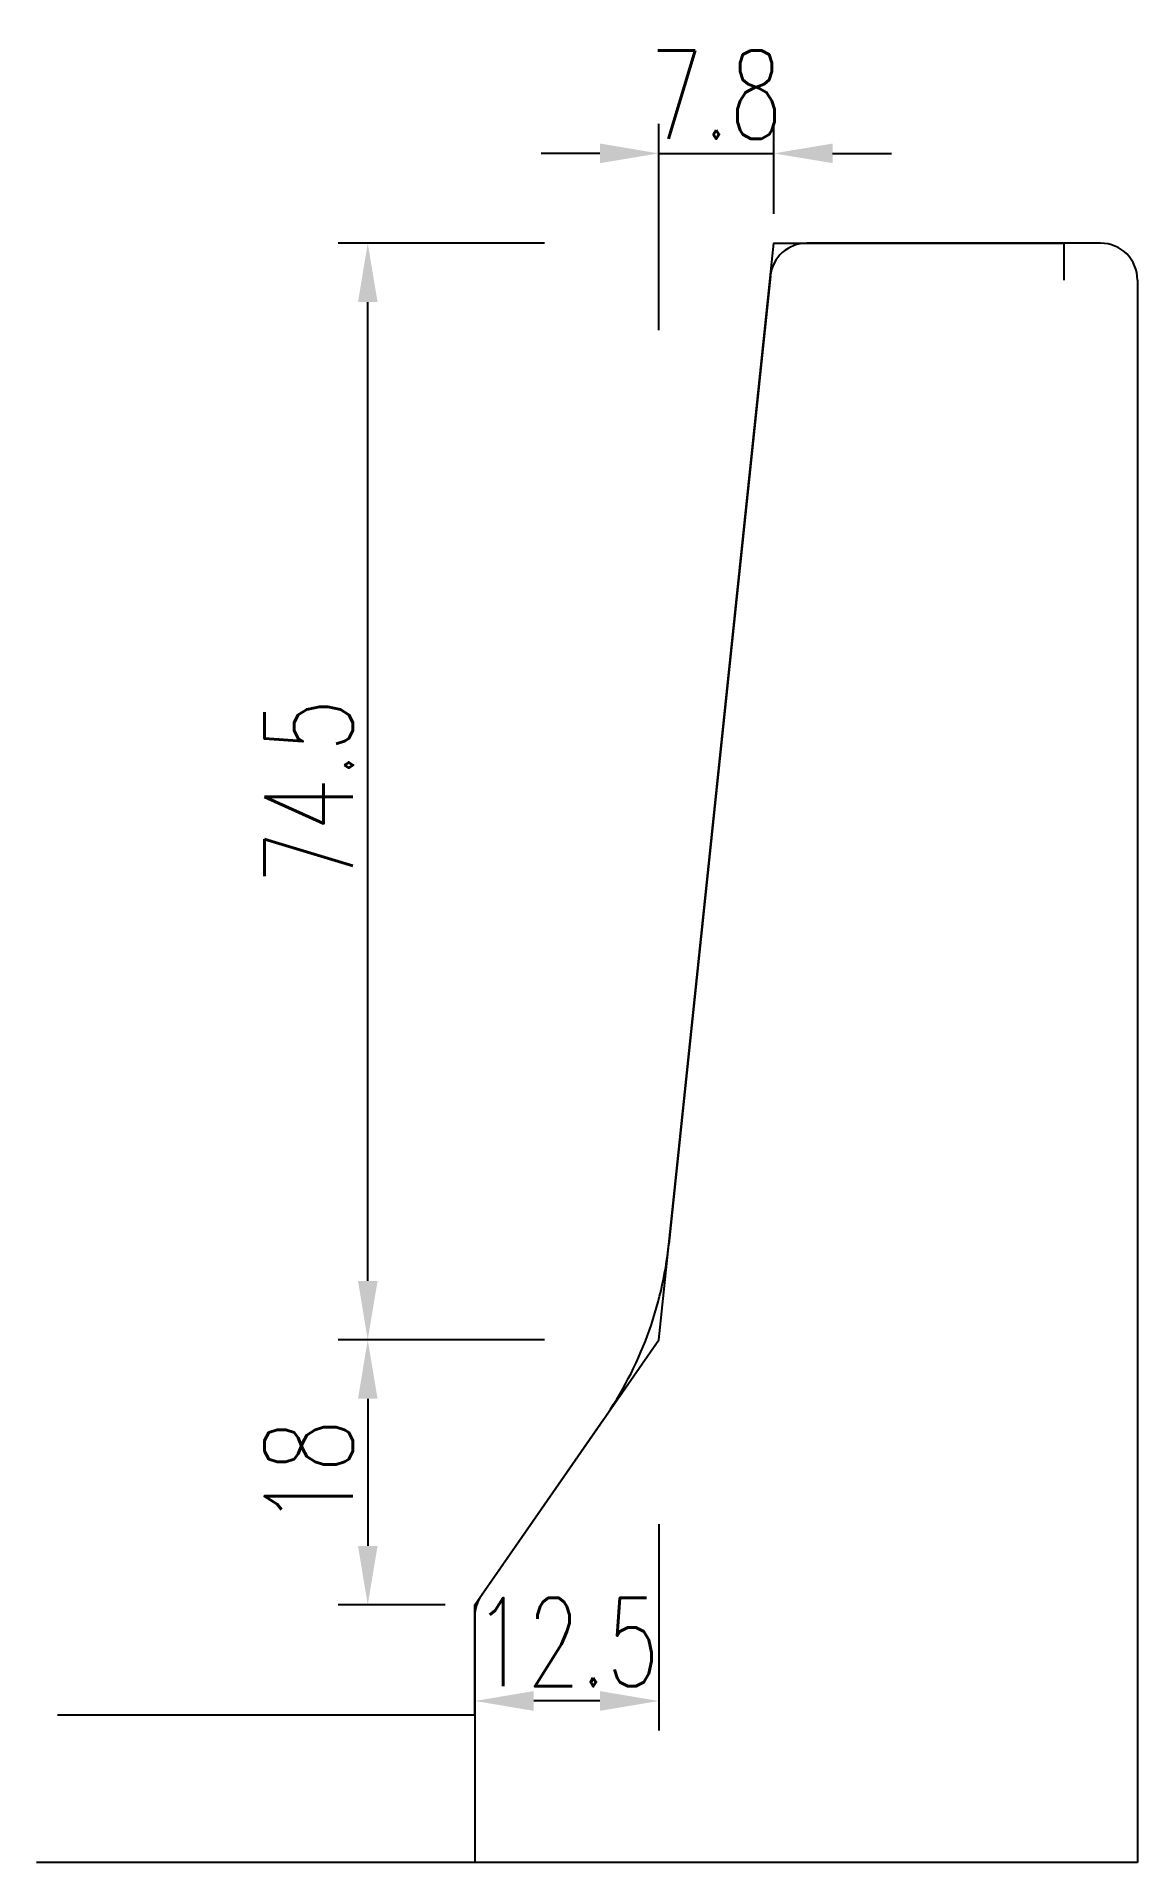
# Model space of a CAD drawing. Header units: millimetres. Extents: x -2866 to 514, y -1301 to -9.
# Drawn here: x -2866.1 to -2791.4, y -1300.6 to -1176.6 of the extents above.
import ezdxf

# ---------------------------------------------------------------- set-up
doc = ezdxf.new("R2010")
doc.units = ezdxf.units.MM
doc.styles.get("Standard").update_dxf_attribs({"font": 'simplex1.shx', "width": 0.7, "bigfont": 'hztxt.shx'})
doc.dimstyles.new('20', dxfattribs={"dimscale": 2, "dimtxt": 3, "dimasz": 2, "dimexe": 1, "dimexo": 1, "dimgap": 0.5, "dimtad": 1, "dimdec": 1, "dimzin": 12, "dimdsep": 46, "dimtxsty": 'Standard', "dimcen": 0.5, "dimclrd": 256, "dimclre": 256, "dimclrt": 256, "dimadec": 1, "dimazin": 2, "dimtfac": 1, "dimtdec": 1, "dimtmove": 2, "dimatfit": 3, "dimfxl": 0, "dimtolj": 1, "dimtzin": 0, "dimlwd": -1, "dimlwe": -1, "dimarcsym": 0})

# ---------------------------------------------------------------- blocks, each defined once
blk = doc.blocks.new('*D11')
for p, q in [((-2823.89, -1277.66), (-2823.89, -1291.66)), ((-2836.39, -1285.13), (-2836.39, -1291.66)), ((-2827.89, -1289.66), (-2832.39, -1289.66))]:
    blk.add_line(p, q)
for points in [[(-2832.39, -1288.99), (-2832.39, -1290.33), (-2836.39, -1289.66)], [(-2827.89, -1288.99), (-2827.89, -1290.33), (-2823.89, -1289.66)]]:
    blk.add_solid(points)
at = {"layer": 'Defpoints', "color": 0}
for p in [(-2823.89, -1265.13), (-2836.39, -1283.13), (-2836.39, -1289.66)]:
    blk.add_point(p, dxfattribs=at)
at = {"insert": (-2830.14, -1285.66), "char_height": 6, "attachment_point": 5}
blk.add_mtext('\\A1;12.5', dxfattribs=at)
blk = doc.blocks.new('*D12')
for p, q in [((-2831.66, -1265.13), (-2845.66, -1265.13)), ((-2843.66, -1269.13), (-2843.66, -1279.13)), ((-2838.39, -1283.13), (-2845.66, -1283.13))]:
    blk.add_line(p, q)
for points in [[(-2844.32, -1269.13), (-2842.99, -1269.13), (-2843.66, -1265.13)], [(-2844.32, -1279.13), (-2842.99, -1279.13), (-2843.66, -1283.13)]]:
    blk.add_solid(points)
at = {"layer": 'Defpoints', "color": 0}
for p in [(-2823.89, -1265.13), (-2843.66, -1283.13), (-2836.39, -1283.13)]:
    blk.add_point(p, dxfattribs=at)
at = {"insert": (-2847.66, -1274.13), "char_height": 6, "attachment_point": 5, "rotation": 90}
blk.add_mtext('\\A1;18', dxfattribs=at)
blk = doc.blocks.new('*D13')
for p, q in [((-2831.66, -1190.63), (-2845.66, -1190.63)), ((-2843.66, -1261.13), (-2843.66, -1194.63)), ((-2831.66, -1265.13), (-2845.66, -1265.13))]:
    blk.add_line(p, q)
for points in [[(-2844.32, -1194.63), (-2842.99, -1194.63), (-2843.66, -1190.63)], [(-2844.32, -1261.13), (-2842.99, -1261.13), (-2843.66, -1265.13)]]:
    blk.add_solid(points)
at = {"layer": 'Defpoints', "color": 0}
for p in [(-2843.66, -1190.63), (-2816.09, -1190.63), (-2823.89, -1265.13)]:
    blk.add_point(p, dxfattribs=at)
at = {"insert": (-2847.66, -1227.88), "char_height": 6, "attachment_point": 5, "rotation": 90}
blk.add_mtext('\\A1;74.5', dxfattribs=at)
blk = doc.blocks.new('*D14')
for p, q in [((-2823.89, -1196.53), (-2823.89, -1182.53)), ((-2816.09, -1188.63), (-2816.09, -1182.53)), ((-2827.89, -1184.53), (-2831.89, -1184.53)), ((-2823.89, -1184.53), (-2816.09, -1184.53)), ((-2812.09, -1184.53), (-2808.09, -1184.53))]:
    blk.add_line(p, q)
for points in [[(-2827.89, -1183.86), (-2827.89, -1185.19), (-2823.89, -1184.53)], [(-2812.09, -1183.86), (-2812.09, -1185.19), (-2816.09, -1184.53)]]:
    blk.add_solid(points)
at = {"layer": 'Defpoints', "color": 0}
for p in [(-2816.09, -1184.53), (-2816.09, -1190.63), (-2823.89, -1265.13)]:
    blk.add_point(p, dxfattribs=at)
at = {"insert": (-2819.99, -1180.53), "char_height": 6, "attachment_point": 5}
blk.add_mtext('\\A1;7.8', dxfattribs=at)

msp = doc.modelspace()

# ---------------------------------------------------------------- linework, layer by layer
for p, q in [((-2793.89, -1190.63), (-2813.84, -1190.63)), ((-2816.32, -1192.87), (-2823.21, -1258.62)), ((-2791.39, -1193.13), (-2791.39, -1300.63)), ((-2827.62, -1270.51), (-2835.94, -1282.49)), ((-2836.39, -1283.91), (-2836.39, -1300.63)), ((-2836.39, -1290.63), (-2864.73, -1290.63)), ((-2791.39, -1300.63), (-2866.15, -1300.63))]:
    msp.add_line(p, q)
for centre, radius, start, end in [((-2813.84, -1193.13), 2.5, 90, 174.023), ((-2793.89, -1193.13), 2.5, 0, 90), ((-2848.57, -1255.96), 25.5, 325.2222, 354.023), ((-2833.89, -1283.91), 2.5, 145.2222, 180)]:
    msp.add_arc(centre, radius, start, end)
at = {"layer": 'Defpoints', "color": 9}
msp.add_lwpolyline([(-2836.39, -1290.63), (-2836.39, -1283.13), (-2823.89, -1265.13), (-2816.09, -1190.63), (-2796.39, -1190.63), (-2796.39, -1193.13)], dxfattribs=at)

# ---------------------------------------------------------------- dimensions: what is measured, and where the dimension line sits
for base, p2, picture, middle in [((-2816.09, -1184.53), (-2816.09, -1190.63), '*D14', (-2819.99, -1180.53)), ((-2836.39, -1289.66), (-2836.39, -1283.13), '*D11', (-2830.14, -1285.66))]:
    dim = msp.add_linear_dim(base=base, p1=(-2823.89, -1265.13), p2=p2, dimstyle='20')
    dim.commit()
    dim.dimension.update_dxf_attribs({"geometry": picture, "text_midpoint": middle})
for base, p2, picture, middle in [((-2843.66, -1190.63), (-2816.09, -1190.63), '*D13', (-2847.66, -1227.88)), ((-2843.66, -1283.13), (-2836.39, -1283.13), '*D12', (-2847.66, -1274.13))]:
    dim = msp.add_linear_dim(base=base, p1=(-2823.89, -1265.13), p2=p2, angle=90, dimstyle='20')
    dim.commit()
    dim.dimension.update_dxf_attribs({"geometry": picture, "text_midpoint": middle})

doc.saveas('drawing.dxf')
